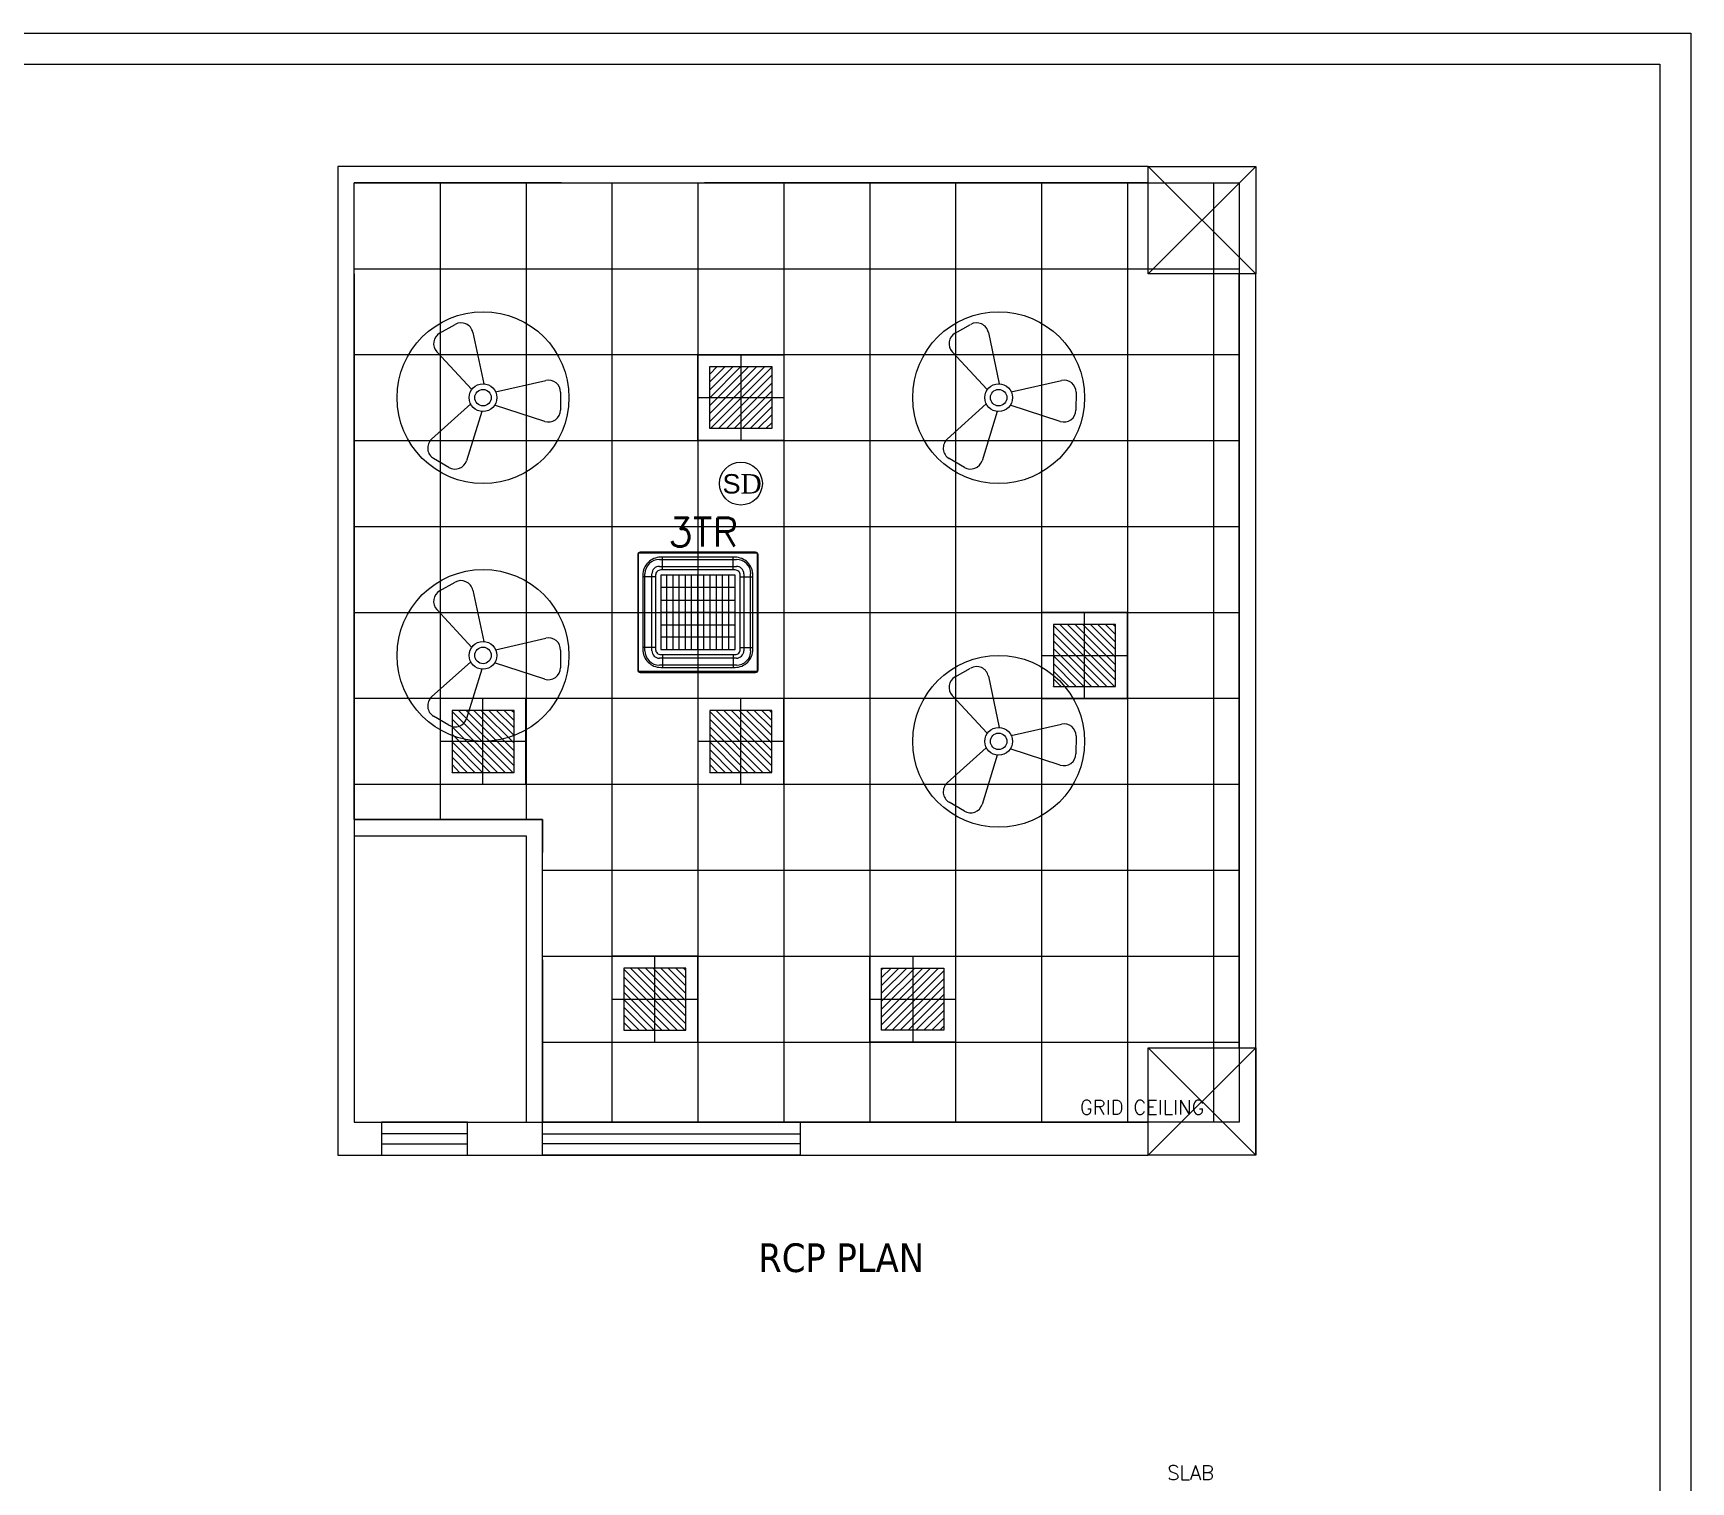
# Model space of a CAD drawing. Extents: x 3552052 to 4102982, y -707811 to -630695.
# Drawn here: x 3658387 to 3669962, y -692115 to -682000 of the extents above; entities that cross this region are included whole.
import ezdxf

# ---------------------------------------------------------------- set-up
doc = ezdxf.new("R2010")
doc.units = 0
doc.header["$LTSCALE"] = 6
doc.header["$MEASUREMENT"] = 0
doc.layers.get('0').update_dxf_attribs({"linetype": 'CONTINUOUS', "lineweight": 0})
for name, color, linetype, lineweight in [('COL', 5, 'CONTINUOUS', 0), ('ELE 36W EMERGENCY LIGHT', 5, 'CONTINUOUS', 0), ('ELE 36W LED LIGHT', 6, 'CONTINUOUS', 0), ('ELE-1200MM CEILINGFAN', 6, 'CONTINUOUS', 0), ('ELE-36W EMERGENCY  LED LIGHT', 7, 'CONTINUOUS', 0), ('ELE-36W LED LIGHT', 210, 'CONTINUOUS', 0), ('ELE-4M UPS P.SB', 3, 'CONTINUOUS', 0), ('ELE-SOCKET NMBERING', 7, 'CONTINUOUS', 9), ('FA-BELOW SMOKE DERECTOR', 1, 'CONTINUOUS', 0), ('HTL-AC UNIT', 5, 'CONTINUOUS', 0), ('MEP_HVAC_TEXT', 7, 'CONTINUOUS', 0), ('WALL', 8, 'CONTINUOUS', 0), ('Window', 161, 'CONTINUOUS', 0)]:
    doc.layers.add(name, color=color, linetype=linetype, lineweight=lineweight)
doc.styles.add('Annotation', font='tahoma.ttf')
doc.styles.add('PDF Times New Roman', font='times.ttf')
doc.styles.add('VERDANA', font='verdana.ttf')

# ---------------------------------------------------------------- blocks, each defined once
blk = doc.blocks.new('FGFGGR')
at = {"layer": 'ELE-4M UPS P.SB', "color": 8, "linetype": 'ByBlock'}
for p, q in [((3598356, -691291), (3598356, -695736)), ((3598956, -691291), (3598956, -695736)), ((3599556, -691291), (3599556, -697851)), ((3600156, -691291), (3600156, -697851)), ((3600756, -691291), (3600756, -697851)), ((3601356, -691291), (3601356, -697851)), ((3601956, -691291), (3601956, -697851)), ((3602556, -691291), (3602556, -697851)), ((3603156, -691291), (3603156, -697851)), ((3603756, -691291), (3603756, -697851)), ((3597756, -691891), (3603936, -691891)), ((3597756, -692491), (3603936, -692491)), ((3597756, -693091), (3603936, -693091)), ((3597756, -693691), (3603936, -693691)), ((3597756, -694291), (3603936, -694291)), ((3597756, -694891), (3603936, -694891)), ((3597756, -695491), (3603936, -695491)), ((3599071, -696091), (3603936, -696091)), ((3599071, -696691), (3603936, -696691)), ((3599071, -697291), (3603936, -697291))]:
    blk.add_line(p, q, dxfattribs=at)
blk.add_lwpolyline([(3597756, -695736), (3597756, -691291), (3603936, -691291), (3603936, -697851), (3599071, -697851), (3599071, -695736)], close=True, dxfattribs=at)
blk = doc.blocks.new('light300x600')
at = {"layer": 'ELE-36W LED LIGHT', "lineweight": 0}
for p, q in [((918215, -78407), (918215, -79007)), ((918815, -78407), (918215, -78407)), ((918515, -78407), (918515, -79007)), ((918815, -79007), (918815, -78407)), ((918298, -78491), (918299, -78491)), ((918298, -78544), (918352, -78491)), ((918298, -78597), (918405, -78491)), ((918298, -78650), (918458, -78491)), ((918298, -78703), (918511, -78491)), ((918298, -78756), (918564, -78491)), ((918298, -78809), (918617, -78491)), ((918298, -78862), (918670, -78491)), ((918298, -78916), (918723, -78491)), ((918298, -78491), (918298, -78924)), ((918731, -78491), (918298, -78491)), ((918343, -78924), (918731, -78536)), ((918396, -78924), (918731, -78589)), ((918731, -78924), (918731, -78491)), ((918215, -78707), (918815, -78707)), ((918449, -78924), (918731, -78642)), ((918502, -78924), (918731, -78695)), ((918555, -78924), (918731, -78748)), ((918608, -78924), (918731, -78801)), ((918298, -78924), (918731, -78924)), ((918661, -78924), (918731, -78854)), ((918714, -78924), (918731, -78907)), ((918215, -79007), (918815, -79007))]:
    blk.add_line(p, q, dxfattribs=at)
blk = doc.blocks.new('CASSETTE UNIT - 3TR')
at = {"layer": 'HTL-AC UNIT', "color": 3}
for p, q in [((953753, -137421), (954583, -137421)), ((953753, -138250), (953753, -137421)), ((954583, -137421), (954583, -138250)), ((953952, -138095), (953952, -137576)), ((953995, -138095), (953995, -137576)), ((954038, -138095), (954038, -137576)), ((954082, -138095), (954082, -137576)), ((954125, -138095), (954125, -137576)), ((954168, -138095), (954168, -137576)), ((954211, -138095), (954211, -137576)), ((954255, -138095), (954255, -137576)), ((954298, -138095), (954298, -137576)), ((954341, -138095), (954341, -137576)), ((954385, -138095), (954385, -137576)), ((954428, -137663), (953909, -137663)), ((953909, -137750), (954428, -137750)), ((954428, -137837), (953909, -137837)), ((953909, -137923), (954428, -137923)), ((954428, -138010), (953909, -138010)), ((954583, -138250), (953753, -138250))]:
    blk.add_line(p, q, dxfattribs=at)
at = {"layer": 'HTL-AC UNIT', "color": 1}
for p, q in [((953900, -137467), (954437, -137467)), ((953799, -138104), (953799, -137567)), ((953848, -138104), (953848, -137567)), ((953900, -137515), (954437, -137515)), ((954489, -137567), (954489, -138104)), ((954537, -138104), (954537, -137567)), ((954437, -138156), (953900, -138156)), ((954437, -138204), (953900, -138204))]:
    blk.add_line(p, q, dxfattribs=at)
at = {"layer": 'HTL-AC UNIT', "color": 8}
for p, q in [((953922, -137540), (953922, -137451)), ((954415, -137540), (954415, -137451)), ((953873, -137589), (953784, -137589)), ((954464, -137589), (954553, -137589)), ((953873, -138082), (953784, -138082)), ((954464, -138082), (954553, -138082)), ((953922, -138131), (953922, -138220)), ((954415, -138131), (954415, -138220))]:
    blk.add_line(p, q, dxfattribs=at)
at = {"layer": 'HTL-AC UNIT', "color": 3}
blk.add_lwpolyline([(953766, -138256), (954571, -138256, 0.414214), (954589, -138238), (954589, -137433, 0.414214), (954571, -137416), (953766, -137416, 0.414214), (953748, -137433), (953748, -138238, 0.414214)], format="xyb", close=True, dxfattribs=at)
at = {"layer": 'HTL-AC UNIT', "color": 8}
for points in [[(953909, -138220), (954428, -138220, 0.414214), (954553, -138095), (954553, -137576, 0.414214), (954428, -137451), (953909, -137451, 0.414214), (953784, -137576), (953784, -138095, 0.414214)], [(953909, -138131), (954428, -138131, 0.414214), (954464, -138095), (954464, -137576, 0.414214), (954428, -137540), (953909, -137540, 0.414214), (953873, -137576), (953873, -138095, 0.414214)]]:
    blk.add_lwpolyline(points, format="xyb", close=True, dxfattribs=at)
blk.add_lwpolyline([(953909, -138095), (954428, -138095), (954428, -137576), (953909, -137576)], close=True, dxfattribs=at)
at = {"layer": 'HTL-AC UNIT', "color": 1}
for centre, radius, start, end in [((953900, -137567), 101, 90, 180), ((954437, -137567), 101, 0, 90), ((953900, -137567), 52.3, 90, 180), ((954437, -137567), 52.3, 0, 90), ((953900, -138104), 101, 180, 270), ((953900, -138104), 52.3, 180, 270), ((954437, -138104), 52.3, 270, 0), ((954437, -138104), 101, 270, 0)]:
    blk.add_arc(centre, radius, start, end, dxfattribs=at)
blk = doc.blocks.new('A$C07FB25EA')
at = {"layer": 'ELE-1200MM CEILINGFAN', "color": 3}
for p, q in [((6.53, 13.37), (9.47, 11.64)), ((0.26, 2.64), (3.17, 12.07)), ((9.84, 7.94), (2.36, 1.21)), ((-11.8, 4.55), (-2.22, 1.44)), ((-14.84, -1.03), (-14.81, 2.38)), ((-2.41, -1.1), (-12.04, -3.29)), ((1.96, -12.49), (-0.13, -2.65)), ((2.16, -1.54), (8.87, -8.78)), ((8.31, -12.34), (5.35, -14.02))]:
    blk.add_line(p, q, dxfattribs=at)
at = {"layer": 'ELE-1200MM CEILINGFAN', "color": 5, "ltscale": 10}
blk.add_circle((0, 0), 16.45, dxfattribs=at)
at = {"layer": 'ELE-1200MM CEILINGFAN', "color": 3}
for radius in [2.65, 1.58]:
    blk.add_circle((0, 0), radius, dxfattribs=at)
for centre, start, end in [((5.36, 11.38), 59.5281, 162.5229), ((8.3, 9.66), 311.9493, 59.5281), ((-12.51, 2.36), 71.9493, 179.5281), ((-12.54, -1.05), 179.5281, 282.5229), ((7.18, -10.34), 299.5281, 42.5229), ((4.21, -12.02), 191.9493, 299.5281)]:
    blk.add_arc(centre, 2.3, start, end, dxfattribs=at)
blk = doc.blocks.new('ELE.EMERGENCY 40W LED LIGHT')
at = {"layer": 'ELE-36W EMERGENCY  LED LIGHT'}
h = blk.add_hatch(dxfattribs=at)
h.set_pattern_fill('ANSI31', color=5, scale=300, style=0)
h.paths.add_polyline_path([(-208, -208), (-208, 208), (208, 208), (208, -208)])
for p, q in [((0, 288), (0, -288)), ((-288, 0), (288, 0))]:
    blk.add_line(p, q, dxfattribs=at)
for points in [[(-288, -288), (-288, 288), (288, 288), (288, -288)], [(-208, -208), (-208, 208), (208, 208), (208, -208)]]:
    blk.add_lwpolyline(points, close=True, dxfattribs=at)
blk = doc.blocks.new('SMOKE DETECTOR')
at = {"layer": 'FA-BELOW SMOKE DERECTOR', "color": 7}
blk.add_circle((931029, -118294), 166, dxfattribs=at)
at = {"layer": 'FA-BELOW SMOKE DERECTOR', "insert": (930887, -118373), "char_height": 150, "attachment_point": 7, "style": 'PDF Times New Roman'}
blk.add_mtext('{\\fArial|b0|i0|c0|p34;S}D', dxfattribs=at)

msp = doc.modelspace()

# ---------------------------------------------------------------- linework, layer by layer
for points in [[(3669962, -681999.7), (3669962, -705733.3), (3649114, -705733.3), (3649114, -681999.7)], [(3669746, -682215.8), (3669746, -705517.2), (3649330.1, -705517.2), (3649330.1, -682215.8)]]:
    msp.add_lwpolyline(points, close=True)
at = {"layer": 'COL', "color": 8}
for p, q in [((3666173.3, -682929.7, 0), (3666923.3, -683679.7)), ((3666173.3, -683679.7, 0), (3666923.3, -682929.7, 0)), ((3666173.3, -689084.8), (3666923.3, -689834.7)), ((3666173.3, -689834.8), (3666923.3, -689084.8))]:
    msp.add_line(p, q, dxfattribs=at)
at = {"layer": 'COL', "color": 8, "elevation": 0}
msp.add_lwpolyline([(3666173.3, -682929.7), (3666923.3, -682929.7), (3666923.3, -683679.7), (3666173.3, -683679.7)], close=True, dxfattribs=at)
at = {"layer": 'COL', "color": 8}
msp.add_lwpolyline([(3666923.3, -689084.8), (3666923.3, -689834.8), (3666173.3, -689834.8), (3666173.3, -689084.8)], close=True, dxfattribs=at)
at = {"layer": 'WALL', "color": 8, "linetype": 'ByBlock'}
for p, q in [((3663075.6, -682929.7, 0), (3660513.3, -682929.7)), ((3660513.3, -682929.7), (3660513.3, -687749.7)), ((3666173.3, -682929.7, 0), (3663075.6, -682929.7, 0)), ((3662075.6, -683044.7, 0), (3660628.3, -683044.7)), ((3666173.3, -683044.7, 0), (3663075.6, -683044.7, 0)), ((3660628.3, -683679.7), (3660628.3, -688404.7)), ((3666808.3, -689084.8), (3666808.3, -683679.7)), ((3666923.3, -689834.7), (3666923.3, -683679.7)), ((3660628.3, -687489.7), (3661943.3, -687489.7)), ((3661943.3, -687489.7), (3661943.3, -687719.8)), ((3660628.3, -687604.7), (3661828.3, -687604.7)), ((3661828.3, -687604.7), (3661828.3, -689604.7)), ((3660513.3, -687749.7), (3660513.3, -689834.7)), ((3660628.3, -688404.7), (3660628.3, -689604.7)), ((3661943.3, -688469.7), (3661943.3, -689604.7)), ((3660628.3, -689604.7), (3662628.3, -689604.7)), ((3662628.3, -689604.7), (3666173.3, -689604.7)), ((3660513.3, -689834.7), (3666173.3, -689834.7))]:
    msp.add_line(p, q, dxfattribs=at)
at = {"layer": 'Window', "color": 8, "linetype": 'Continuous'}
for points in [[(3661419.7, -689834.7), (3661419.7, -689604.7), (3660819.7, -689604.7), (3660819.7, -689834.7)], [(3663743.3, -689604.7), (3663743.3, -689834.7), (3661943.3, -689834.7), (3661943.3, -689604.7)], [(3661419.7, -689754.7), (3661419.7, -689684.7), (3660819.7, -689684.7), (3660819.7, -689754.7)], [(3663743.3, -689684.7), (3663743.3, -689754.7), (3661943.3, -689754.7), (3661943.3, -689684.7)]]:
    msp.add_lwpolyline(points, close=True, dxfattribs=at)

# ---------------------------------------------------------------- block references
at = {"layer": 'ELE 36W EMERGENCY LIGHT', "xscale": 1.041666666677768, "yscale": 1.041666666677768, "zscale": 1.041666666677768}
for p in [(3663328.3, -684544.7), (3664528.3, -688744.7)]:
    msp.add_blockref('ELE.EMERGENCY 40W LED LIGHT', p, dxfattribs=at)
at = {"layer": 'ELE 36W LED LIGHT', "rotation": 89.9999999995464}
for p in [(3587020.9, -1604859.4), (3582820.9, -1605459.4), (3584620.9, -1605459.4), (3584020.9, -1607259.4)]:
    msp.add_blockref('light300x600', p, dxfattribs=at)
at = {"layer": 'ELE-1200MM CEILINGFAN', "color": 7, "ltscale": 8, "xscale": 36.47592107175105, "yscale": 36.47592107175105, "zscale": 36.47592107175105, "rotation": 180}
for p in [(3661528.3, -684544.7), (3665128.3, -684544.7), (3661528.3, -686344.7), (3665128.3, -686944.7)]:
    msp.add_blockref('A$C07FB25EA', p, dxfattribs=at)
at = {"layer": 'ELE-4M UPS P.SB', "color": 0, "linetype": 'ByBlock'}
msp.add_blockref('FGFGGR', (62872.4, 8246.7), dxfattribs=at)
at = {"layer": 'FA-BELOW SMOKE DERECTOR', "color": 6, "xscale": 0.9035551315104862, "yscale": 0.9035551315104862, "zscale": 0.9035551315104862}
msp.add_blockref('SMOKE DETECTOR', (2822092.5, -578259.6), dxfattribs=at)
at = {"layer": 'HTL-AC UNIT'}
msp.add_blockref('CASSETTE UNIT - 3TR', (2708860, -548208.1), dxfattribs=at)

# ---------------------------------------------------------------- texts
at = {"insert": (3666148.1, -690450.1), "char_height": 200, "width": 2697.906, "attachment_point": 3, "style": 'Annotation'}
msp.add_mtext('\\pxql;RCP PLAN', dxfattribs=at)
at = {"layer": 'ELE-SOCKET NMBERING', "color": 0, "char_height": 100.004, "width": 2358.602, "attachment_point": 1, "style": 'Annotation'}
for s, insert in [('{\\Fromans|c0;GRID CEILING }', (3665696, -689449.8)), ('{\\Fromans|c0;SLAB}', (3666305.9, -692001.5))]:
    msp.add_mtext(s, dxfattribs=dict(at, insert=insert))
at = {"layer": 'MEP_HVAC_TEXT', "color": 0, "linetype": 'ByBlock', "insert": (3662821.7, -685384.3), "char_height": 200, "width": 269.735, "attachment_point": 1, "rotation": 359.99312, "style": 'VERDANA'}
msp.add_mtext('{\\Fromans|c0;3TR}', dxfattribs=at)

doc.saveas('drawing.dxf')
